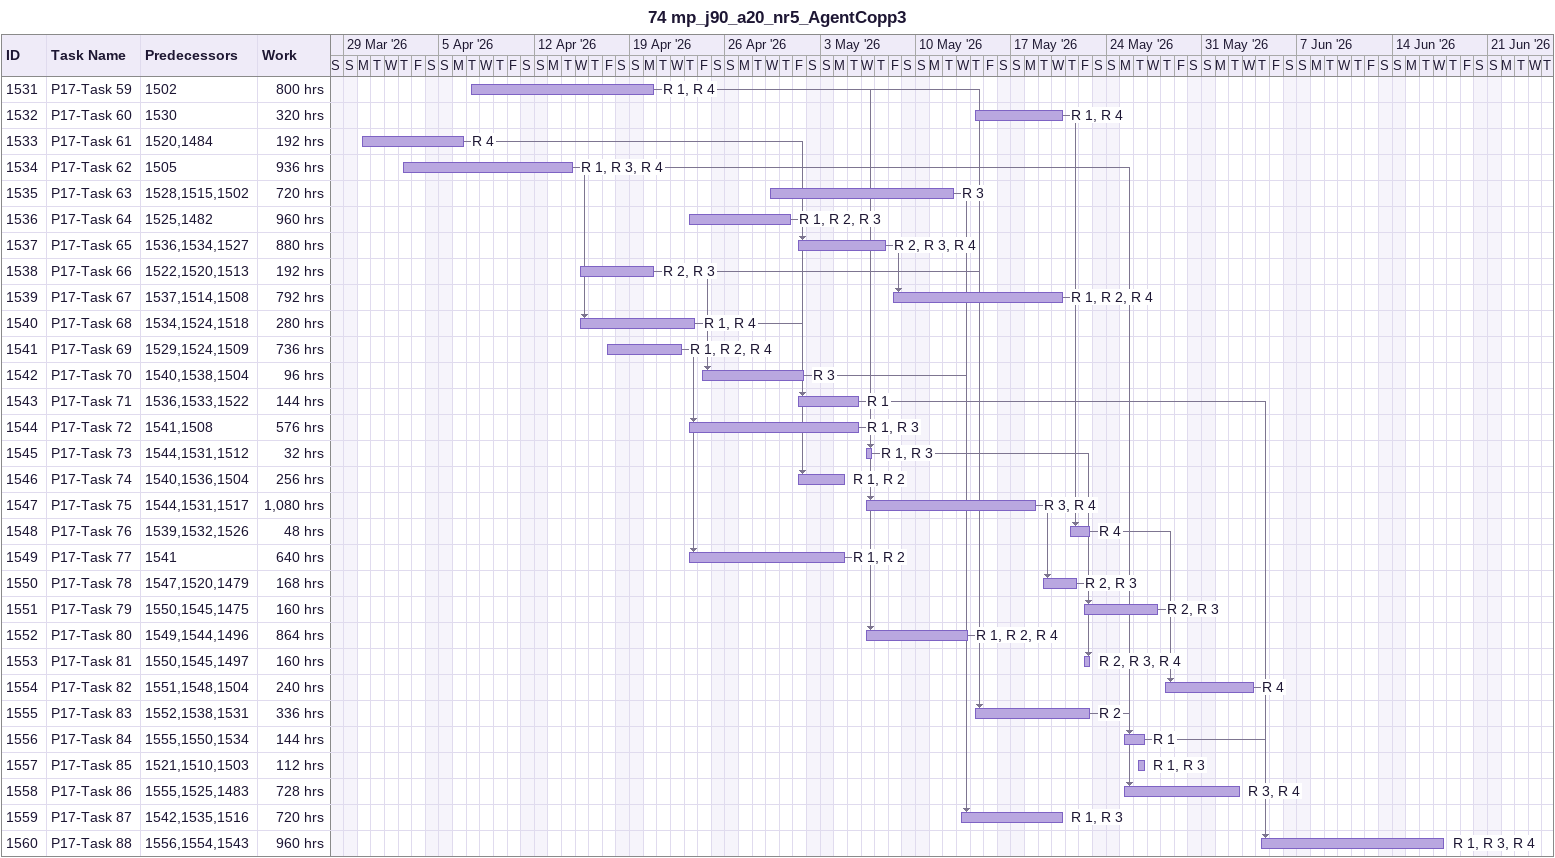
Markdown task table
74 mp_j90_a20_nr5_AgentCopp3

| ID | Task | Start | Finish | Predecessors | Resources | Work (h) |
|---|---|---|---|---|---|---|
| 1531 | P17-Task 59 | 2026-04-07 | 2026-04-20 | 1502 | R 1, R 4 | 800 |
| 1532 | P17-Task 60 | 2026-05-14 | 2026-05-20 | 1530 | R 1, R 4 | 320 |
| 1533 | P17-Task 61 | 2026-03-30 | 2026-04-06 | 1520, 1484 | R 4 | 192 |
| 1534 | P17-Task 62 | 2026-04-02 | 2026-04-14 | 1505 | R 1, R 3, R 4 | 936 |
| 1535 | P17-Task 63 | 2026-04-29 | 2026-05-12 | 1528, 1515, 1502 | R 3 | 720 |
| 1536 | P17-Task 64 | 2026-04-23 | 2026-04-30 | 1525, 1482 | R 1, R 2, R 3 | 960 |
| 1537 | P17-Task 65 | 2026-05-01 | 2026-05-07 | 1536, 1534, 1527 | R 2, R 3, R 4 | 880 |
| 1538 | P17-Task 66 | 2026-04-15 | 2026-04-20 | 1522, 1520, 1513 | R 2, R 3 | 192 |
| 1539 | P17-Task 67 | 2026-05-08 | 2026-05-20 | 1537, 1514, 1508 | R 1, R 2, R 4 | 792 |
| 1540 | P17-Task 68 | 2026-04-15 | 2026-04-23 | 1534, 1524, 1518 | R 1, R 4 | 280 |
| 1541 | P17-Task 69 | 2026-04-17 | 2026-04-22 | 1529, 1524, 1509 | R 1, R 2, R 4 | 736 |
| 1542 | P17-Task 70 | 2026-04-24 | 2026-05-01 | 1540, 1538, 1504 | R 3 | 96 |
| 1543 | P17-Task 71 | 2026-05-01 | 2026-05-05 | 1536, 1533, 1522 | R 1 | 144 |
| 1544 | P17-Task 72 | 2026-04-23 | 2026-05-05 | 1541, 1508 | R 1, R 3 | 576 |
| 1545 | P17-Task 73 | 2026-05-06 | 2026-05-06 | 1544, 1531, 1512 | R 1, R 3 | 32 |
| 1546 | P17-Task 74 | 2026-05-01 | 2026-05-04 | 1540, 1536, 1504 | R 1, R 2 | 256 |
| 1547 | P17-Task 75 | 2026-05-06 | 2026-05-18 | 1544, 1531, 1517 | R 3, R 4 | 1080 |
| 1548 | P17-Task 76 | 2026-05-21 | 2026-05-22 | 1539, 1532, 1526 | R 4 | 48 |
| 1549 | P17-Task 77 | 2026-04-23 | 2026-05-04 | 1541 | R 1, R 2 | 640 |
| 1550 | P17-Task 78 | 2026-05-19 | 2026-05-21 | 1547, 1520, 1479 | R 2, R 3 | 168 |
| 1551 | P17-Task 79 | 2026-05-22 | 2026-05-27 | 1550, 1545, 1475 | R 2, R 3 | 160 |
| 1552 | P17-Task 80 | 2026-05-06 | 2026-05-13 | 1549, 1544, 1496 | R 1, R 2, R 4 | 864 |
| 1553 | P17-Task 81 | 2026-05-22 | 2026-05-22 | 1550, 1545, 1497 | R 2, R 3, R 4 | 160 |
| 1554 | P17-Task 82 | 2026-05-28 | 2026-06-03 | 1551, 1548, 1504 | R 4 | 240 |
| 1555 | P17-Task 83 | 2026-05-14 | 2026-05-22 | 1552, 1538, 1531 | R 2 | 336 |
| 1556 | P17-Task 84 | 2026-05-25 | 2026-05-26 | 1555, 1550, 1534 | R 1 | 144 |
| 1557 | P17-Task 85 | 2026-05-26 | 2026-05-26 | 1521, 1510, 1503 | R 1, R 3 | 112 |
| 1558 | P17-Task 86 | 2026-05-25 | 2026-06-02 | 1555, 1525, 1483 | R 3, R 4 | 728 |
| 1559 | P17-Task 87 | 2026-05-13 | 2026-05-20 | 1542, 1535, 1516 | R 1, R 3 | 720 |
| 1560 | P17-Task 88 | 2026-06-04 | 2026-06-17 | 1556, 1554, 1543 | R 1, R 3, R 4 | 960 |
